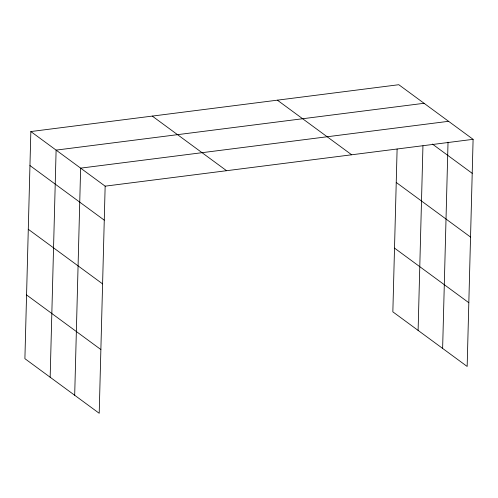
<?xml version="1.0" encoding="UTF-8"?>
<svg xmlns="http://www.w3.org/2000/svg" width="498" height="498" viewBox="0 0 498 498"><rect width="100%" height="100%" fill="white"/><g stroke="black" fill="none" stroke-linecap="round" stroke-linejoin="round"><path stroke-width="0.75" d="M30.845 131.547L24.9 358.672L99.208 413.284L105.153 186.159L30.845 131.547L398.792 84.716L473.1 139.328L467.155 366.453L392.847 311.841L397.111 149.033M50.161 377.241L56.112 150.116L424.059 103.285M74.688 395.263L80.632 168.137L448.58 121.307M418.108 330.411L422.945 145.839M442.629 348.432L448.032 142.173M105.153 186.159L473.1 139.328M432.364 144.047L472.21 173.329M396.234 182.449L470.542 237.06M277.374 100.173L351.675 154.785M394.516 248.11L468.823 302.722M152.27 116.096L226.578 170.708M29.955 165.554L104.263 220.16M28.286 229.279L102.594 283.891M26.568 294.941L100.876 349.552"/></g></svg>
